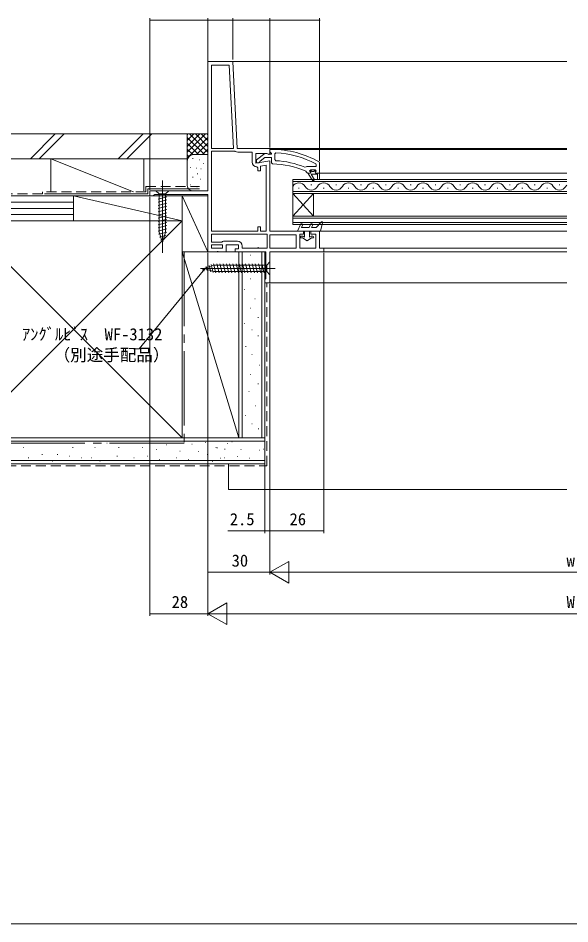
# Model space of a CAD drawing. Units: millimetres, scale not verified. Extents: x -1188 to -198, y -840 to 760.
# Drawn here: x -959.7 to -693, y -840 to -402 of the extents above; entities that cross this region are included whole.
import ezdxf
from ezdxf.enums import TextEntityAlignment as Align

# ---------------------------------------------------------------- set-up
doc = ezdxf.new("R2010")
doc.units = ezdxf.units.MM
doc.header["$LTSCALE"] = 4
doc.linetypes.add('CHAIN2', pattern=[12, 9, -1, 1, -1])
doc.linetypes.add('DASHED1', pattern=[1.8, 1.2, -0.6])
for name, color, linetype, lineweight in [('0-2_YKK_ZWAK', 7, 'Continuous', 9), ('0-3_YKK_11', 7, 'Continuous', 9), ('0-4_YKK_12', 2, 'Continuous', 9), ('0-5_YSS_K', 3, 'Continuous', 9), ('0-6_YKK_13', 4, 'Continuous', 9), ('0-7_YKK_D', 6, 'Continuous', 9)]:
    doc.layers.add(name, color=color, linetype=linetype, lineweight=lineweight)
doc.styles.add('ＭＳ ゴシック', font='')
doc.styles.get('ＭＳ ゴシック').set_extended_font_data('MS Gothic')

msp = doc.modelspace()

# ---------------------------------------------------------------- linework, layer by layer
at = {"layer": '0-2_YKK_ZWAK'}
msp.add_line((-198, -840), (-1188, -840), dxfattribs=at)
at = {"layer": '0-3_YKK_11'}
for p, q in [((-856, -423), (-868, -423)), ((-868, -423), (-868, -485.5)), ((-866.2, -424.8), (-866.2, -465)), ((-857.708, -424.8), (-866.2, -424.8)), ((-855.601, -465), (-857.708, -424.8)), ((-855.601, -465), (-857.708, -424.8)), ((-853.799, -465), (-856, -423)), ((-866.2, -465), (-855.601, -465)), ((-866.2, -466.4), (-866.2, -505)), ((-855.012, -466.4), (-866.2, -466.4)), ((-866.2, -466.4), (-866.2, -505)), ((-854.75, -466.474), (-855.012, -466.4)), ((-838, -465), (-853.799, -465)), ((-846.6, -466.8), (-853.598, -466.8)), ((-846.6, -471.611), (-846.6, -466.8)), ((-844.8, -467.4), (-839.444, -467.4)), ((-844.8, -472.207), (-844.8, -467.4)), ((-840.517, -467.413), (-844.5, -470.525)), ((-839.1, -467.6), (-840.517, -467.413)), ((-839.444, -467.4), (-838.576, -467.942)), ((-838.7, -467.8), (-839.1, -467.6)), ((-837.3, -467.8), (-838.7, -467.8)), ((-838.576, -467.942), (-838, -467.623)), ((-838, -467.623), (-838, -465)), ((-838, -465.5), (-838, -466.6)), ((-837, -465.5), (-838, -465.5)), ((-838, -466.6), (-837.563, -467.096)), ((-837.563, -467.096), (-837.3, -467.394)), ((-837.3, -467.394), (-837.3, -467.8)), ((-835.179, -467.137), (-835.7, -467.637)), ((-835.7, -467.637), (-835.7, -470.439)), ((-838, -471.008), (-844.8, -472.207)), ((-844.5, -470.525), (-844.5, -472)), ((-844.5, -472), (-843.399, -472)), ((-843.399, -472), (-842.899, -471.525)), ((-842.899, -471.525), (-842.708, -471.155)), ((-842.708, -471.155), (-840.461, -469.4)), ((-840.461, -469.4), (-837.3, -469.4)), ((-838, -505), (-838, -471.008)), ((-837.3, -469.4), (-837.3, -472.001)), ((-837.3, -472.001), (-836.803, -472.5)), ((-835.7, -470.439), (-835.222, -470.939)), ((-815.6, -472.894), (-815.862, -472.455)), ((-815.6, -473.8), (-815.6, -472.894)), ((-814, -471.953), (-814.253, -471.518)), ((-814, -477), (-814, -471.953)), ((-843.8, -474.411), (-844.3, -473.911)), ((-843.8, -475.911), (-843.8, -474.411)), ((-842.6, -475.911), (-843.8, -475.911)), ((-839.8, -473.153), (-842.6, -473.647)), ((-842.6, -473.647), (-842.6, -475.911)), ((-839.8, -505), (-839.8, -473.153)), ((-821.096, -474.145), (-820.506, -473.992)), ((-820.691, -476.074), (-820.4, -476.514)), ((-820.506, -473.992), (-820.112, -473.8)), ((-820.4, -476.514), (-819.9, -477)), ((-820.112, -473.8), (-815.6, -473.8)), ((-820.112, -473.8), (-815.6, -473.8)), ((-819.9, -477), (-819.3, -477)), ((-819.3, -477), (-819.3, -477.5)), ((-819.3, -477), (-818.5, -477)), ((-819.3, -477.5), (-819.3, -477)), ((-818.3, -475.4), (-818.8, -475.9)), ((-818.8, -475.9), (-817.994, -475.9)), ((-818.8, -475.925), (-818.8, -475.9)), ((-818.8, -475.9), (-817.994, -475.9)), ((-818.8, -475.9), (-817.994, -475.9)), ((-818.8, -475.9), (-817.994, -475.9)), ((-818.425, -476.41), (-818.8, -475.925)), ((-818.5, -477), (-818.2, -476.7)), ((-818.2, -476.7), (-818.425, -476.41)), ((-816.1, -475.4), (-818.3, -475.4)), ((-817.994, -475.9), (-817.696, -476.163)), ((-817.994, -475.9), (-817.696, -476.163)), ((-817.696, -476.163), (-816.704, -476.163)), ((-817.696, -476.163), (-816.704, -476.163)), ((-816.704, -476.163), (-816.406, -475.9)), ((-816.704, -476.163), (-816.406, -475.9)), ((-816.406, -475.9), (-815.6, -475.9)), ((-816.406, -475.9), (-815.6, -475.9)), ((-815.975, -476.41), (-816.2, -476.7)), ((-816.2, -476.7), (-815.9, -477)), ((-815.6, -475.9), (-816.1, -475.4)), ((-815.6, -475.9), (-815.975, -476.41)), ((-815.9, -477), (-814, -477)), ((-814, -477), (-814, -480)), ((-819.3, -477.5), (-817.213, -480.632)), ((-817.213, -480.632), (-819.3, -477.5)), ((-818.1, -477.5), (-815, -477.5)), ((-816.535, -480.211), (-818.1, -477.5)), ((-818.1, -477.5), (-816.535, -480.211)), ((-815, -477.5), (-818.1, -477.5)), ((-817.213, -480.632), (-816.535, -480.211)), ((-816.535, -480.211), (-817.213, -480.632)), ((-815, -477.5), (-815, -480)), ((-815, -480), (-815, -477.5)), ((-815, -480), (-814, -480)), ((-814, -480), (-815, -480)), ((-896, -485.5), (-896, -488)), ((-868, -485.5), (-896, -485.5)), ((-896, -488), (-894.654, -488)), ((-894.654, -488), (-894.177, -487.65)), ((-894.177, -487.65), (-893.7, -487.3)), ((-893.7, -487.3), (-868, -487.3)), ((-868, -487.3), (-868, -515)), ((-843.8, -503), (-842.6, -503)), ((-843.8, -505), (-843.8, -503)), ((-842.6, -503), (-842.6, -505)), ((-866.2, -505), (-843.8, -505)), ((-866.2, -506.4), (-839.4, -506.4)), ((-866.2, -510.3), (-866.2, -506.4)), ((-866.2, -506.4), (-839.4, -506.4)), ((-842.6, -505), (-839.8, -505)), ((-839.4, -506.4), (-839.4, -513.2)), ((-821.8, -505), (-838, -505)), ((-838, -506.8), (-838, -513.2)), ((-825.4, -506.8), (-838, -506.8)), ((-825.4, -513.2), (-825.4, -506.8)), ((-823.6, -506.5), (-821.8, -506.5)), ((-823.6, -513.2), (-823.6, -506.5)), ((-821.8, -506.5), (-821.8, -505)), ((-818.3, -505), (-818.3, -506.5)), ((-814, -505), (-818.3, -505)), ((-818.3, -506.5), (-815.8, -506.5)), ((-815.8, -506.5), (-815.8, -513.2)), ((-814, -513.2), (-814, -505)), ((-861.298, -510.3), (-866.2, -510.3)), ((-866.198, -511.7), (-866.198, -513.2)), ((-860.998, -511.7), (-866.198, -511.7)), ((-860.898, -510.1), (-861.298, -510.3)), ((-860.998, -513.2), (-860.998, -511.7)), ((-860.498, -509.9), (-860.898, -510.1)), ((-853.698, -509.9), (-860.498, -509.9)), ((-859.198, -511.7), (-853.198, -511.7)), ((-859.198, -515), (-859.198, -511.7)), ((-853.198, -511.7), (-853.198, -513.5)), ((-851.398, -513.2), (-851.398, -512.2)), ((-868, -515), (-863.923, -515)), ((-866.198, -513.2), (-860.998, -513.2)), ((-866.198, -513.2), (-860.998, -513.2)), ((-863.923, -515), (-863.532, -514.812)), ((-863.532, -514.812), (-863.064, -514.812)), ((-863.064, -514.812), (-862.674, -515)), ((-862.674, -515), (-859.198, -515)), ((-854.798, -513.5), (-854.798, -515)), ((-853.198, -513.5), (-854.798, -513.5)), ((-854.798, -515), (-840, -515)), ((-839.4, -513.2), (-851.398, -513.2)), ((-840, -515), (-840, -527.908)), ((-838, -513.2), (-825.4, -513.2)), ((-838, -513.2), (-825.4, -513.2)), ((-838, -515), (-812, -515)), ((-838, -530), (-838, -515)), ((-815.8, -513.2), (-823.6, -513.2)), ((-812, -513.2), (-814, -513.2)), ((-812, -515), (-812, -513.2)), ((-840.25, -528.204), (-840.5, -528.5)), ((-840.5, -528.5), (-840.5, -530)), ((-840, -527.908), (-840.25, -528.204)), ((-840.5, -530), (-838, -530))]:
    msp.add_line(p, q, dxfattribs=at)
msp.add_lwpolyline([(-814, -477), (-814, -480), (-814, -477)], dxfattribs=at)
for centre, radius, start, end in [((-853.598, -464.6), 2.2, 238.41364, 270), ((-837, -511.5), 46, 60.36284, 90), ((-837, -511.5), 44.4, 61.57018, 87.65007), ((-844.3, -471.611), 2.3, 180, 269.99998), ((-837, -511.5), 39, 65.28015, 89.70987), ((-837, -511.5), 40.6, 66.93796, 87.48988), ((-853.698, -512.2), 2.3, 0, 89.99998)]:
    msp.add_arc(centre, radius, start, end, dxfattribs=at)
at = {"layer": '0-4_YKK_12'}
for p, q in [((-856.949, -423), (-694.5, -423)), ((-838.5, -465), (-694.5, -465)), ((-837, -465.5), (-694.5, -465.5)), ((-814, -477), (-694.5, -477)), ((-827, -486.8), (-827, -480)), ((-827, -480), (-694.5, -480)), ((-694.5, -481), (-827, -481)), ((-827, -485.8), (-694.5, -485.8)), ((-824.2, -484.16), (-823.8, -484.16)), ((-818.2, -482.64), (-817.8, -482.64)), ((-812.2, -484.16), (-811.8, -484.16)), ((-806.2, -482.64), (-805.8, -482.64)), ((-800.2, -484.16), (-799.8, -484.16)), ((-794.2, -482.64), (-793.8, -482.64)), ((-788.2, -484.16), (-787.8, -484.16)), ((-782.2, -482.64), (-781.8, -482.64)), ((-776.2, -484.16), (-775.8, -484.16)), ((-770.2, -482.64), (-769.8, -482.64)), ((-764.2, -484.16), (-763.8, -484.16)), ((-758.2, -482.64), (-757.8, -482.64)), ((-752.2, -484.16), (-751.8, -484.16)), ((-746.2, -482.64), (-745.8, -482.64)), ((-740.2, -484.16), (-739.8, -484.16)), ((-734.2, -482.64), (-733.8, -482.64)), ((-728.2, -484.16), (-727.8, -484.16)), ((-722.2, -482.64), (-721.8, -482.64)), ((-716.2, -484.16), (-715.8, -484.16)), ((-710.2, -482.64), (-709.8, -482.64)), ((-704.2, -484.16), (-703.8, -484.16)), ((-698.2, -482.64), (-697.8, -482.64)), ((-827, -497.8), (-817, -486.8)), ((-827, -486.8), (-817, -497.8)), ((-827, -486.8), (-827, -497.8)), ((-694.5, -486.8), (-827, -486.8)), ((-817, -486.8), (-817, -497.8)), ((-827, -501.8), (-827, -497.8)), ((-827, -497.8), (-694.5, -497.8)), ((-694.5, -498.8), (-827, -498.8)), ((-827, -500.8), (-694.5, -500.8)), ((-694.5, -501.8), (-827, -501.8)), ((-814.5, -505), (-694.5, -505)), ((-812.5, -513.2), (-694.5, -513.2)), ((-812.5, -515), (-694.5, -515)), ((-838.5, -530), (-694.5, -530))]:
    msp.add_line(p, q, dxfattribs=at)
for centre, start, end in [((-824, -485.077), 29.20253, 150.79745), ((-812, -485.077), 29.20253, 150.79745), ((-800, -485.077), 29.20253, 150.79745), ((-788, -485.077), 29.20253, 150.79745), ((-776, -485.077), 29.20253, 150.79745), ((-764, -485.077), 29.20253, 150.79745), ((-752, -485.077), 29.20253, 150.79745), ((-740, -485.077), 29.20253, 150.79745), ((-728, -485.077), 29.20253, 150.79745), ((-716, -485.077), 29.20253, 150.79745), ((-704, -485.077), 29.20253, 150.79745), ((-818, -481.723), 209.20253, 330.79745), ((-806, -481.723), 209.20253, 330.79745), ((-794, -481.723), 209.20253, 330.79745), ((-782, -481.723), 209.20253, 330.79745), ((-770, -481.723), 209.20253, 330.79745), ((-758, -481.723), 209.20253, 330.79745), ((-746, -481.723), 209.20253, 330.79745), ((-734, -481.723), 209.20253, 330.79745), ((-722, -481.723), 209.20253, 330.79745), ((-710, -481.723), 209.20253, 330.79745), ((-698, -481.723), 209.20253, 330.79745), ((-692, -485.077), 136.67029, 150.79745)]:
    msp.add_arc(centre, 3.437, start, end, dxfattribs=at)
at = {"layer": '0-5_YSS_K'}
for p, q in [((-1030.342, -458), (-878, -458)), ((-953.779, -470), (-941.779, -458)), ((-949.537, -470), (-937.537, -458)), ((-911.353, -470), (-899.353, -458)), ((-907.11, -470), (-895.11, -458)), ((-878, -470), (-878, -458)), ((-877.627, -458), (-878, -458.373)), ((-874.799, -458), (-878, -461.201)), ((-871.971, -458), (-878, -464.029)), ((-869.142, -458), (-878, -466.858)), ((-869.686, -468), (-878, -459.686)), ((-868, -459.686), (-878, -469.686)), ((-868, -466.858), (-876.858, -458)), ((-868, -464.029), (-874.029, -458)), ((-868, -461.201), (-871.201, -458)), ((-868, -458.373), (-868.373, -458)), ((-872.515, -468), (-878, -462.515)), ((-868, -462.515), (-873.485, -468)), ((-875.325, -468.018), (-878, -465.343)), ((-877.205, -468.966), (-878, -468.172)), ((-875, -468), (-868, -468)), ((-868, -465.343), (-870.675, -468.018)), ((-1030.342, -470), (-878, -470)), ((-899, -470), (-944, -470)), ((-944, -470), (-944, -486)), ((-904, -486), (-944, -470)), ((-899, -470), (-899, -485.5)), ((-878, -483), (-878, -471)), ((-875.195, -469.828), (-875.395, -469.828)), ((-871.857, -470.495), (-872.057, -470.495)), ((-870.001, -472.326), (-870.201, -472.326)), ((-876.196, -474.167), (-876.396, -474.167)), ((-873.526, -474.501), (-873.726, -474.501)), ((-872.923, -477.294), (-873.123, -477.294)), ((-871.189, -474.835), (-871.389, -474.835)), ((-875.195, -478.841), (-875.395, -478.841)), ((-871.523, -479.842), (-871.723, -479.842)), ((-897, -484.5), (-897, -487)), ((-897, -484.5), (-872, -484.5)), ((-876.196, -482.683), (-876.396, -482.683)), ((-868.3, -485.5), (-875, -485.5)), ((-873.192, -483.514), (-873.392, -483.514)), ((-1030.342, -488), (-933, -488)), ((-897, -487), (-947, -487)), ((-944, -488), (-899, -488)), ((-933, -488), (-880.5, -488)), ((-933, -500), (-933, -488)), ((-933, -500), (-933, -488)), ((-880.5, -488), (-880.5, -500)), ((-868, -515), (-880.5, -488)), ((-880.5, -488), (-868, -488)), ((-880.5, -515), (-880.5, -488)), ((-868, -488), (-868, -515)), ((-1030.342, -491), (-933, -491)), ((-1030.342, -494), (-933, -494)), ((-1030.342, -497), (-933, -497)), ((-933, -500), (-1030.342, -500)), ((-880.5, -500), (-985.5, -605)), ((-880.5, -605), (-985.5, -500)), ((-985.5, -500), (-880.5, -500)), ((-880.5, -500), (-880.5, -605)), ((-868, -515), (-880.5, -515)), ((-880.5, -605), (-880.5, -515)), ((-880.5, -515), (-853, -515)), ((-840.5, -515.001), (-853, -515.001)), ((-853, -605.001), (-853, -515.001)), ((-851.5, -515.001), (-851.5, -605.001)), ((-847.531, -516.61), (-847.331, -516.61)), ((-843.801, -512.88), (-843.601, -512.88)), ((-842, -515.001), (-842, -605.001)), ((-840.5, -605.001), (-840.5, -515.001)), ((-850.515, -521.331), (-850.315, -521.331)), ((-843.801, -524.315), (-843.601, -524.315)), ((-847.531, -528.045), (-847.331, -528.045)), ((-850.515, -533.267), (-850.315, -533.267)), ((-845.293, -537.743), (-845.093, -537.743)), ((-847.531, -542.219), (-847.331, -542.219)), ((-843.801, -546.695), (-843.601, -546.695)), ((-850.515, -549.679), (-850.315, -549.679)), ((-846.785, -552.663), (-846.585, -552.663)), ((-843.801, -555.647), (-843.601, -555.647)), ((-849.769, -560.868), (-849.569, -560.868)), ((-846.785, -564.598), (-846.585, -564.598)), ((-843.055, -569.82), (-842.855, -569.82)), ((-847.531, -574.296), (-847.331, -574.296)), ((-848.277, -582.502), (-848.077, -582.502)), ((-843.801, -578.772), (-843.601, -578.772)), ((-845.217, -589.433), (-845.017, -589.433)), ((-850.019, -594.235), (-849.819, -594.235)), ((-846.818, -598.236), (-846.618, -598.236)), ((-843.616, -600.637), (-843.416, -600.637)), ((-1030.342, -605), (-840.5, -605)), ((-1030.342, -606.5), (-840.5, -606.5)), ((-880.5, -605), (-985.5, -605)), ((-949.684, -607.566), (-949.884, -607.566)), ((-940.618, -607.566), (-940.818, -607.566)), ((-927.431, -607.566), (-927.631, -607.566)), ((-916.717, -607.566), (-916.917, -607.566)), ((-904.424, -607.566), (-904.624, -607.566)), ((-887.94, -608.39), (-888.14, -608.39)), ((-880.5, -605), (-853, -605)), ((-879.699, -607.566), (-879.899, -607.566)), ((-875.608, -607.999), (-875.808, -607.999)), ((-868.982, -607.219), (-869.181, -607.219)), ((-858.47, -607.662), (-858.67, -607.662)), ((-856.184, -606.83), (-856.384, -606.83)), ((-840.5, -617.5), (-840.5, -605)), ((-957.101, -609.714), (-957.301, -609.714)), ((-948.035, -613.011), (-948.235, -613.011)), ((-940.618, -613.011), (-940.818, -613.011)), ((-933.201, -609.714), (-933.401, -609.714)), ((-922.486, -609.714), (-922.686, -609.714)), ((-910.948, -609.714), (-911.148, -609.714)), ((-899.479, -609.714), (-899.679, -609.714)), ((-892.885, -610.538), (-893.085, -610.538)), ((-881.347, -611.362), (-881.547, -611.362)), ((-872.49, -611.617), (-872.689, -611.617)), ((-868.161, -613.011), (-868.361, -613.011)), ((-864.04, -609.714), (-864.24, -609.714)), ((-863.415, -609.81), (-863.615, -609.81)), ((-859.692, -610.448), (-859.892, -610.448)), ((-851.877, -610.635), (-852.077, -610.635)), ((-843.019, -610.89), (-843.219, -610.89)), ((-841.117, -610.448), (-841.317, -610.448)), ((-1030.342, -616), (-840.5, -616)), ((-1030.342, -617.5), (-840.5, -617.5)), ((-954.629, -614.659), (-954.829, -614.659)), ((-943.09, -616.307), (-943.29, -616.307)), ((-934.849, -613.835), (-935.049, -613.835)), ((-929.08, -614.659), (-929.28, -614.659)), ((-924.135, -614.659), (-924.335, -614.659)), ((-920.014, -616.307), (-920.214, -616.307)), ((-911.772, -613.835), (-911.972, -613.835)), ((-903.599, -614.659), (-903.799, -614.659)), ((-897.006, -613.835), (-897.206, -613.835)), ((-891.237, -615.483), (-891.437, -615.483)), ((-882.995, -614.659), (-883.195, -614.659)), ((-877.226, -615.483), (-877.426, -615.483)), ((-872.3, -615.905), (-872.5, -615.905)), ((-865.688, -616.307), (-865.888, -616.307)), ((-861.767, -614.755), (-861.967, -614.755)), ((-859.919, -614.659), (-860.119, -614.659)), ((-858, -617.5), (-858, -630)), ((-856.963, -615.905), (-857.163, -615.905)), ((-853.525, -613.931), (-853.725, -613.931)), ((-847.756, -614.755), (-847.956, -614.755)), ((-694.5, -630), (-858, -630))]:
    msp.add_line(p, q, dxfattribs=at)
at = {"layer": '0-5_YSS_K', "linetype": 'DASHED1'}
for p, q in [((-898, -486), (-948, -486)), ((-898, -483.5), (-898, -486)), ((-898, -483.5), (-872, -483.5)), ((-839.5, -618.501), (-839.5, -530.001)), ((-1030.342, -618.5), (-839.5, -618.5))]:
    msp.add_line(p, q, dxfattribs=at)
at = {"layer": '0-5_YSS_K'}
for points in [[(-878, -471), (-878, -458), (-868, -458)], [(-933, -488), (-880.5, -500), (-933, -500)], [(-880.5, -515), (-853, -605), (-853, -515)]]:
    msp.add_lwpolyline(points, dxfattribs=at)
at = {"layer": '0-5_YSS_K', "linetype": 'DASHED1'}
msp.add_lwpolyline([(-948, -486), (-948, -487), (-1030.342, -487)], dxfattribs=at)
at = {"layer": '0-5_YSS_K', "linetype": 'CHAIN2'}
msp.add_lwpolyline([(-879.5, -515), (-879.5, -607.5), (-1030.342, -607.5)], dxfattribs=at)
at = {"layer": '0-5_YSS_K'}
for centre, radius, start, end in [((-875, -471), 3, 90, 180), ((-875.392, -482.921), 2.609, 181.73764, 278.65121)]:
    msp.add_arc(centre, radius, start, end, dxfattribs=at)
at = {"layer": '0-6_YKK_13', "linetype": 'CHAIN2'}
for p, q in [((-890, -480.501), (-890, -515.501)), ((-835.5, -522.999), (-872.5, -522.999))]:
    msp.add_line(p, q, dxfattribs=at)
at = {"layer": '0-6_YKK_13'}
for p, q in [((-893.1, -485.501), (-891.55, -487.051)), ((-886.9, -485.501), (-893.1, -485.501)), ((-886.9, -485.501), (-888.45, -487.051)), ((-892.1, -489.478), (-887.9, -488.352)), ((-892.1, -491.031), (-887.9, -489.905)), ((-888.45, -487.051), (-891.55, -487.051)), ((-891.55, -487.051), (-891.55, -505.585)), ((-888.45, -505.585), (-888.45, -487.051)), ((-892.1, -492.583), (-887.9, -491.458)), ((-892.1, -494.136), (-887.9, -493.011)), ((-892.1, -495.689), (-887.9, -494.564)), ((-892.1, -497.242), (-887.9, -496.117)), ((-892.1, -498.795), (-887.9, -497.67)), ((-892.1, -500.348), (-887.9, -499.223)), ((-892.1, -501.901), (-887.9, -500.776)), ((-892.1, -503.454), (-887.9, -502.328)), ((-823.261, -501.807), (-824.6, -505)), ((-822.339, -502.193), (-822.761, -503.2)), ((-822.761, -503.2), (-819.1, -503.2)), ((-819.1, -503.2), (-818.342, -501.766)), ((-817.969, -503.2), (-817.458, -502.234)), ((-817.969, -503.2), (-815.6, -503.2)), ((-813.298, -500.633), (-815.6, -503.2)), ((-812.612, -500.996), (-813.6, -505)), ((-892.1, -505.007), (-887.9, -503.881)), ((-891.841, -506.49), (-887.9, -505.434)), ((-890, -510.501), (-891.55, -505.585)), ((-891.39, -507.922), (-888.354, -507.109)), ((-890, -510.501), (-888.45, -505.585)), ((-813.6, -505), (-824.6, -505)), ((-822.15, -507.5), (-822.9, -507.5)), ((-821.95, -507.554), (-821.3, -507.929)), ((-821.3, -507.929), (-821.3, -505)), ((-818.8, -505), (-818.8, -507.929)), ((-818.15, -507.554), (-818.8, -507.929)), ((-817.2, -507.5), (-817.95, -507.5)), ((-890.938, -509.354), (-888.888, -508.805)), ((-822.9, -508.3), (-822.266, -508.3)), ((-820.05, -509.7), (-822.266, -508.3)), ((-820.05, -509.7), (-817.834, -508.3)), ((-817.834, -508.3), (-817.2, -508.3)), ((-865.37, -525.084), (-866.427, -521.143)), ((-864.145, -525.099), (-865.27, -520.899)), ((-862.592, -525.099), (-863.717, -520.899)), ((-861.039, -525.099), (-862.164, -520.899)), ((-859.486, -525.099), (-860.611, -520.899)), ((-857.933, -525.099), (-859.058, -520.899)), ((-856.38, -525.099), (-857.506, -520.899)), ((-854.827, -525.099), (-855.953, -520.899)), ((-853.274, -525.099), (-854.4, -520.899)), ((-851.721, -525.099), (-852.847, -520.899)), ((-850.168, -525.099), (-851.294, -520.899)), ((-848.616, -525.099), (-849.741, -520.899)), ((-847.063, -525.099), (-848.188, -520.899)), ((-845.51, -525.099), (-846.635, -520.899)), ((-843.957, -525.099), (-845.082, -520.899)), ((-842.404, -525.099), (-843.529, -520.899)), ((-840.851, -525.099), (-841.976, -520.899)), ((-838, -519.899), (-839.55, -521.449)), ((-838, -526.099), (-838, -519.899)), ((-870, -522.999), (-865.084, -521.449)), ((-870, -522.999), (-865.084, -521.449)), ((-870, -522.999), (-865.084, -524.549)), ((-868.304, -524.111), (-868.853, -522.061)), ((-866.608, -524.645), (-867.421, -521.609)), ((-839.55, -521.449), (-865.084, -521.449)), ((-839.55, -524.549), (-865.084, -524.549)), ((-839.55, -521.449), (-839.55, -524.549)), ((-838, -526.099), (-839.55, -524.549))]:
    msp.add_line(p, q, dxfattribs=at)
for centre, radius, start, end in [((-822.8, -502), 0.5, 337.25282, 157.25282), ((-817.9, -502), 0.5, 332.13521, 152.13521), ((-813, -500.9), 0.4, 346.1348, 138.11337), ((-822.9, -507.9), 0.4, 89.9978, 270), ((-822.15, -507.9), 0.4, 59.9984, 90), ((-817.95, -507.9), 0.4, 90, 119.99889), ((-817.2, -507.9), 0.4, 270, 89.9978)]:
    msp.add_arc(centre, radius, start, end, dxfattribs=at)
at = {"layer": '0-7_YKK_D'}
for p, q in [((-896, -485), (-896, -402)), ((-868, -423), (-868, -402)), ((-868, -423), (-868, -402)), ((-856, -421), (-856, -402)), ((-856, -422), (-856, -402)), ((-838, -464.5), (-838, -402)), ((-838, -464.5), (-838, -402)), ((-814, -470.953), (-814, -402)), ((-896, -403), (-868, -403)), ((-856, -403), (-868, -403)), ((-856, -403), (-838, -403)), ((-838, -403), (-814, -403)), ((-896, -488.5), (-896, -691)), ((-868, -515.5), (-868, -671)), ((-868, -515.5), (-868, -691)), ((-868, -515.5), (-868, -691)), ((-812, -515.5), (-812, -651)), ((-870.269, -524.15), (-901.236, -561.937)), ((-870.621, -523.861), (-869.191, -522.835)), ((-869.191, -522.835), (-870.269, -524.15)), ((-869.191, -522.835), (-869.917, -524.438)), ((-840.5, -530.5), (-840.5, -651)), ((-838, -530.5), (-838, -651)), ((-838, -530.5), (-838, -651)), ((-838, -530.5), (-838, -671)), ((-838, -530.5), (-838, -671)), ((-901.236, -561.937), (-903.936, -561.937)), ((-838, -650), (-812, -650)), ((-838, -670), (-828.907, -664.75)), ((-828.907, -675.25), (-828.907, -664.75)), ((-868, -670), (-838, -670)), ((-838, -670), (-819.813, -670)), ((-838, -670), (-828.907, -675.25)), ((-827.5, -670), (-558.5, -670)), ((-868, -690), (-858.907, -684.75)), ((-858.907, -695.25), (-858.907, -684.75)), ((-896, -690), (-868, -690)), ((-868, -690), (-849.813, -690)), ((-868, -690), (-858.907, -695.25)), ((-857.5, -690), (-528.5, -690))]:
    msp.add_line(p, q, dxfattribs=at)
msp.add_lwpolyline([(-858.397, -650), (-840.5, -650), (-838, -650)], dxfattribs=at)
for centre, start, end in [((-896, -403), 0, 180), ((-868, -403), 0, 180), ((-868, -403), 0, 180), ((-856, -403), 0, 180), ((-856, -403), 0, 180), ((-838, -403), 0, 180), ((-838, -403), 0, 180), ((-814, -403), 0, 180), ((-896, -403), 180, 0), ((-868, -403), 180, 0), ((-868, -403), 180, 0), ((-856, -403), 180, 0), ((-856, -403), 180, 0), ((-838, -403), 180, 0), ((-838, -403), 180, 0), ((-814, -403), 180, 0), ((-840.5, -650), 0, 180), ((-840.5, -650), 180, 0), ((-838, -650), 0, 180), ((-838, -650), 0, 180), ((-838, -650), 180, 0), ((-838, -650), 180, 0), ((-812, -650), 0, 180), ((-812, -650), 180, 0), ((-868, -670), 0, 180), ((-868, -670), 180, 0), ((-896, -690), 0, 180), ((-896, -690), 180, 0)]:
    msp.add_arc(centre, 0.106, start, end, dxfattribs=at)

# ---------------------------------------------------------------- texts
at = {"layer": '0-7_YKK_D', "color": 4, "style": 'ＭＳ ゴシック'}
for s, p in [('ｱﾝｸﾞﾙﾋﾞｽ\u3000WF-3132', (-957.935, -559.565)), ('（別途手配品）', (-942.575, -569.565)), ('2.5', (-857.397, -649)), ('26', (-828.52, -649)), ('30', (-856.52, -669)), ('w', (-694.6, -669)), ('28', (-885.52, -689)), ('W', (-694.6, -689))]:
    msp.add_text(s, height=5.865, dxfattribs=at).set_placement(p, align=Align.BOTTOM_LEFT)

doc.saveas('drawing.dxf')
